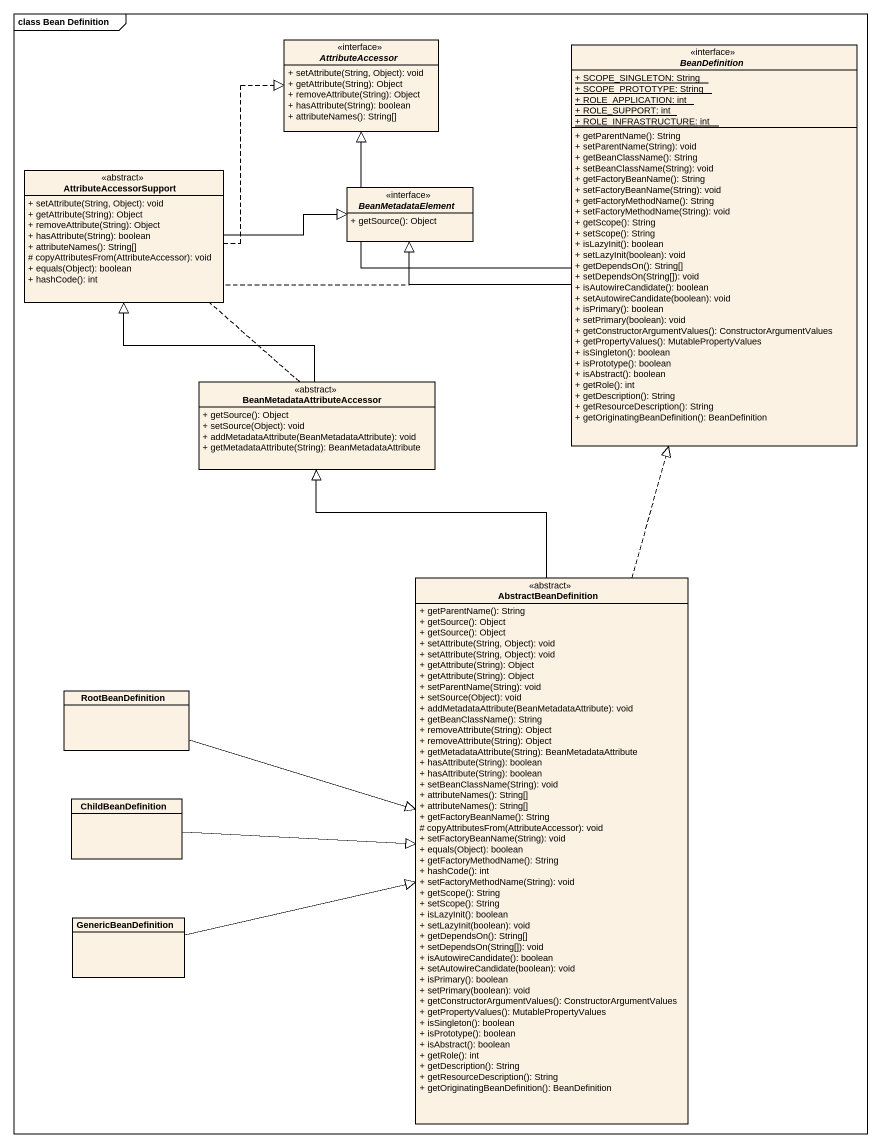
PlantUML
@startuml
mainframe class Bean Definition
hide circle
hide empty members
skinparam classAttributeIconSize 0
interface AttributeAccessor <<interface>> {
  + setAttribute(String, Object): void
  + getAttribute(String): Object
  + removeAttribute(String): Object
  + hasAttribute(String): boolean
  + attributeNames(): String[]
}
interface BeanDefinition <<interface>> {
  {static} + SCOPE_SINGLETON: String
  {static} + SCOPE_PROTOTYPE: String
  {static} + ROLE_APPLICATION: int
  {static} + ROLE_SUPPORT: int
  {static} + ROLE_INFRASTRUCTURE: int
  + getParentName(): String
  + setParentName(String): void
  + getBeanClassName(): String
  + setBeanClassName(String): void
  + getFactoryBeanName(): String
  + setFactoryBeanName(String): void
  + getFactoryMethodName(): String
  + setFactoryMethodName(String): void
  + getScope(): String
  + setScope(): String
  + isLazyInit(): boolean
  + setLazyInit(boolean): void
  + getDependsOn(): String[]
  + setDependsOn(String[]): void
  + isAutowireCandidate(): boolean
  + setAutowireCandidate(boolean): void
  + isPrimary(): boolean
  + setPrimary(boolean): void
  + getConstructorArgumentValues(): ConstructorArgumentValues
  + getPropertyValues(): MutablePropertyValues
  + isSingleton(): boolean
  + isPrototype(): boolean
  + isAbstract(): boolean
  + getRole(): int
  + getDescription(): String
  + getResourceDescription(): String
  + getOriginatingBeanDefinition(): BeanDefinition
}
class AttributeAccessorSupport <<abstract>> {
  + setAttribute(String, Object): void
  + getAttribute(String): Object
  + removeAttribute(String): Object
  + hasAttribute(String): boolean
  + attributeNames(): String[]
  # copyAttributesFrom(AttributeAccessor): void
  + equals(Object): boolean
  + hashCode(): int
}
interface BeanMetadataElement <<interface>> {
  + getSource(): Object
}
class "BeanMetadataAttributeAccessor" as BeanMetadataAttributeAccesso <<abstract>> {
  + getSource(): Object
  + setSource(Object): void
  + addMetadataAttribute(BeanMetadataAttribute): void
  + getMetadataAttribute(String): BeanMetadataAttribute
}
class AbstractBeanDefinition <<abstract>> {
  + getParentName(): String
  + getSource(): Object
  + getSource(): Object
  + setAttribute(String, Object): void
  + setAttribute(String, Object): void
  + getAttribute(String): Object
  + getAttribute(String): Object
  + setParentName(String): void
  + setSource(Object): void
  + addMetadataAttribute(BeanMetadataAttribute): void
  + getBeanClassName(): String
  + removeAttribute(String): Object
  + removeAttribute(String): Object
  + getMetadataAttribute(String): BeanMetadataAttribute
  + hasAttribute(String): boolean
  + hasAttribute(String): boolean
  + setBeanClassName(String): void
  + attributeNames(): String[]
  + attributeNames(): String[]
  + getFactoryBeanName(): String
  # copyAttributesFrom(AttributeAccessor): void
  + setFactoryBeanName(String): void
  + equals(Object): boolean
  + getFactoryMethodName(): String
  + hashCode(): int
  + setFactoryMethodName(String): void
  + getScope(): String
  + setScope(): String
  + isLazyInit(): boolean
  + setLazyInit(boolean): void
  + getDependsOn(): String[]
  + setDependsOn(String[]): void
  + isAutowireCandidate(): boolean
  + setAutowireCandidate(boolean): void
  + isPrimary(): boolean
  + setPrimary(boolean): void
  + getConstructorArgumentValues(): ConstructorArgumentValues
  + getPropertyValues(): MutablePropertyValues
  + isSingleton(): boolean
  + isPrototype(): boolean
  + isAbstract(): boolean
  + getRole(): int
  + getDescription(): String
  + getResourceDescription(): String
  + getOriginatingBeanDefinition(): BeanDefinition
}
class RootBeanDefinition
class ChildBeanDefinition
class GenericBeanDefinition
BeanDefinition -left-|> AttributeAccessor
BeanDefinition -left-|> BeanMetadataElement
AttributeAccessorSupport .up.|> AttributeAccessor
AttributeAccessorSupport -right-|> BeanMetadataElement
BeanMetadataAttributeAccesso -up-|> AttributeAccessorSupport
BeanMetadataAttributeAccesso .up.|> BeanMetadataElement
AbstractBeanDefinition .up.|> BeanDefinition
AbstractBeanDefinition -up-|> BeanMetadataAttributeAccesso
RootBeanDefinition -right-|> AbstractBeanDefinition
ChildBeanDefinition -right-|> AbstractBeanDefinition
GenericBeanDefinition -right-|> AbstractBeanDefinition
@enduml
